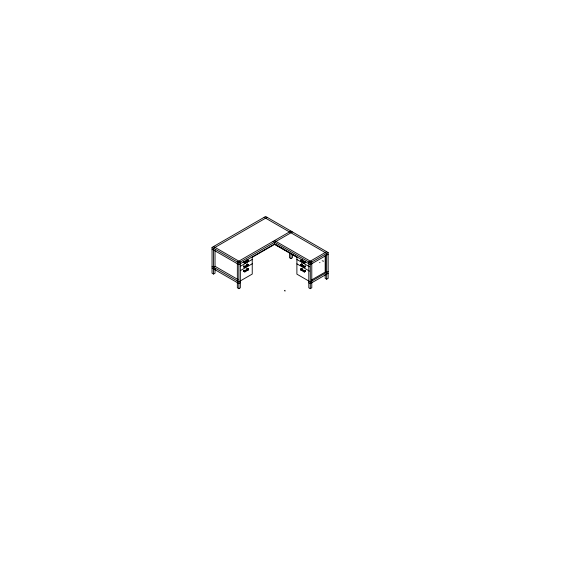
<?xml version="1.0" encoding="UTF-8"?>
<svg xmlns="http://www.w3.org/2000/svg" width="567" height="567" viewBox="0 0 567 567"><rect width="100%" height="100%" fill="white"/><g stroke="black" fill="none" stroke-linecap="round" stroke-linejoin="round"><path stroke-width="0.85" d="M238.09 279.63L215.028 266.306L215.028 249.976M215.028 268.886L215.028 273.181L213.532 274.045L212.044 273.188L212.044 247.403L265.632 216.459L328.158 252.556L328.158 278.34L326.67 279.205L325.182 278.34L325.182 274.137M267.128 217.317L213.532 248.261L213.532 274.045M213.532 267.17L215.028 266.306M290.942 231.074L237.353 262.011L237.353 287.795L238.842 288.66L240.33 287.795L240.337 262.011L213.539 246.539M212.044 247.403L238.842 262.875L292.43 231.931M328.158 254.278L310.298 264.591L274.57 243.966L238.842 264.591L212.044 249.119M243.675 261.819L245.164 262.245L245.164 263.109L244.42 263.109L244.42 262.245L248.148 260.097L248.148 261.387L247.028 260.742L247.028 259.884L248.516 260.31L248.516 261.174L244.795 263.322L243.675 262.677L243.675 261.819L244.795 262.464L248.516 260.31M243.675 262.677L244.051 262.464M245.539 262.464L247.028 261.6M240.33 266.32L252.237 259.445M245.539 266.759L247.772 265.469L247.028 265.037L247.028 264.179L248.516 264.612L248.516 265.469L244.795 267.617L243.675 266.972L243.675 266.114L245.164 266.547L245.164 267.404M243.675 266.547L244.051 266.327M247.028 264.612L247.403 264.399M243.675 266.972L244.051 265.902M248.516 264.612L244.795 266.759L243.675 266.114M240.33 270.636L252.237 263.761M243.675 270.409L245.164 270.842L245.164 271.699L244.42 271.699L244.42 270.842L248.148 268.694L248.148 269.984L247.028 269.339L247.028 268.482L248.516 268.907L248.516 269.764L244.795 271.919L243.675 271.274L243.675 270.409L244.795 271.054L248.516 268.907M243.675 270.849L244.051 270.636M247.028 268.914L247.403 268.701M243.675 271.274L244.051 270.197M245.539 271.054L247.028 270.197M247.772 269.764L248.516 269.764M240.33 282.642L238.842 283.5L212.044 268.028M297.64 257.39L289.453 252.669L289.453 257.716L290.942 258.573L292.43 257.716L292.43 254.349M300.666 260.324L304.344 262.443L305.457 261.798L305.457 262.656L304.344 263.301L300.666 261.181L300.666 260.324L301.786 259.679M305.089 261.585L303.969 262.23L303.969 263.088L304.713 263.088L304.713 262.23L301.042 260.104M305.089 266.653L303.969 267.298L303.969 266.44L305.457 266.008L305.457 266.866L304.344 267.511L300.666 265.391L300.666 264.534L301.786 263.889L302.154 264.959M302.154 264.102L301.042 264.746L301.042 265.604L301.41 264.534M300.666 265.391L301.41 265.391M326.67 251.698L308.809 262.011L308.809 287.795L310.298 288.66L311.786 287.795L311.786 262.011L274.506 240.564M273.081 241.386L310.298 262.875L328.158 252.556M300.666 264.534L304.344 266.653L305.457 266.008M305.089 270.282L305.089 271.146L303.969 271.791L303.969 270.927L305.457 270.502L305.457 271.359L304.344 272.004L300.666 269.885L300.666 269.02L301.786 268.382L302.154 269.453M302.154 268.595L301.042 269.24L301.042 270.098L301.41 269.02M300.666 269.885L301.41 269.885M300.666 269.02L304.344 271.146L305.457 270.502M319.597 262.677L319.972 262.464M284.62 290.552L284.988 290.332L284.988 291.197M311.503 280.006L325.649 271.841L325.649 255.412M328.158 271.572L310.298 281.891L296.895 274.152L296.895 257.29L274.57 244.398L252.237 257.29L252.237 274.074L238.842 281.778L212.044 266.313M328.158 273.294L310.298 283.606L308.809 282.749M213.532 268.886L215.254 269.119M264.144 217.317L326.67 253.421L326.67 279.205M322.205 260.742L322.58 260.962M326.67 272.436L325.182 271.572L325.182 255.143M305.457 262.656L304.89 261.699M303.607 262.45L301.41 261.181L301.41 260.324M296.895 259.488L309.554 266.795M301.042 264.314L304.713 266.44L304.713 267.298L304.344 267.085M296.895 263.839L309.554 271.146M301.042 268.808L304.713 270.927L304.713 271.791L302.877 270.728M247.028 259.884L248.148 260.529M248.148 260.955L248.516 261.174M247.028 264.179L248.148 264.824M248.148 265.257L248.516 265.469M244.051 266.759L244.795 267.192L244.42 267.404L244.42 266.547L248.148 264.399L248.148 265.682M247.028 268.482L248.148 269.127M274.449 243.938L278.199 246.121M279.701 246.992L284.953 250.047M286.455 250.919L287.951 251.791M301.786 263.889L301.786 264.746M301.786 268.382L301.786 269.24M323.325 260.962L323.325 261.38M310.298 262.875L310.298 288.66M304.344 262.443L304.344 263.301M304.344 266.653L304.344 267.511M304.344 271.146L304.344 272.004M290.942 253.527L290.942 258.573M274.57 242.244L274.57 243.966M247.403 259.672L247.403 260.522M247.403 263.967L247.403 264.817M247.403 268.262L247.403 269.127M244.795 262.464L244.795 263.322M244.795 266.327L244.795 267.617M244.795 271.054L244.795 271.919M244.051 261.6L244.051 262.457M238.842 262.875L238.842 288.66M302.154 259.892L301.042 260.536L301.042 261.394L302.154 260.749L302.154 259.892"/></g></svg>
